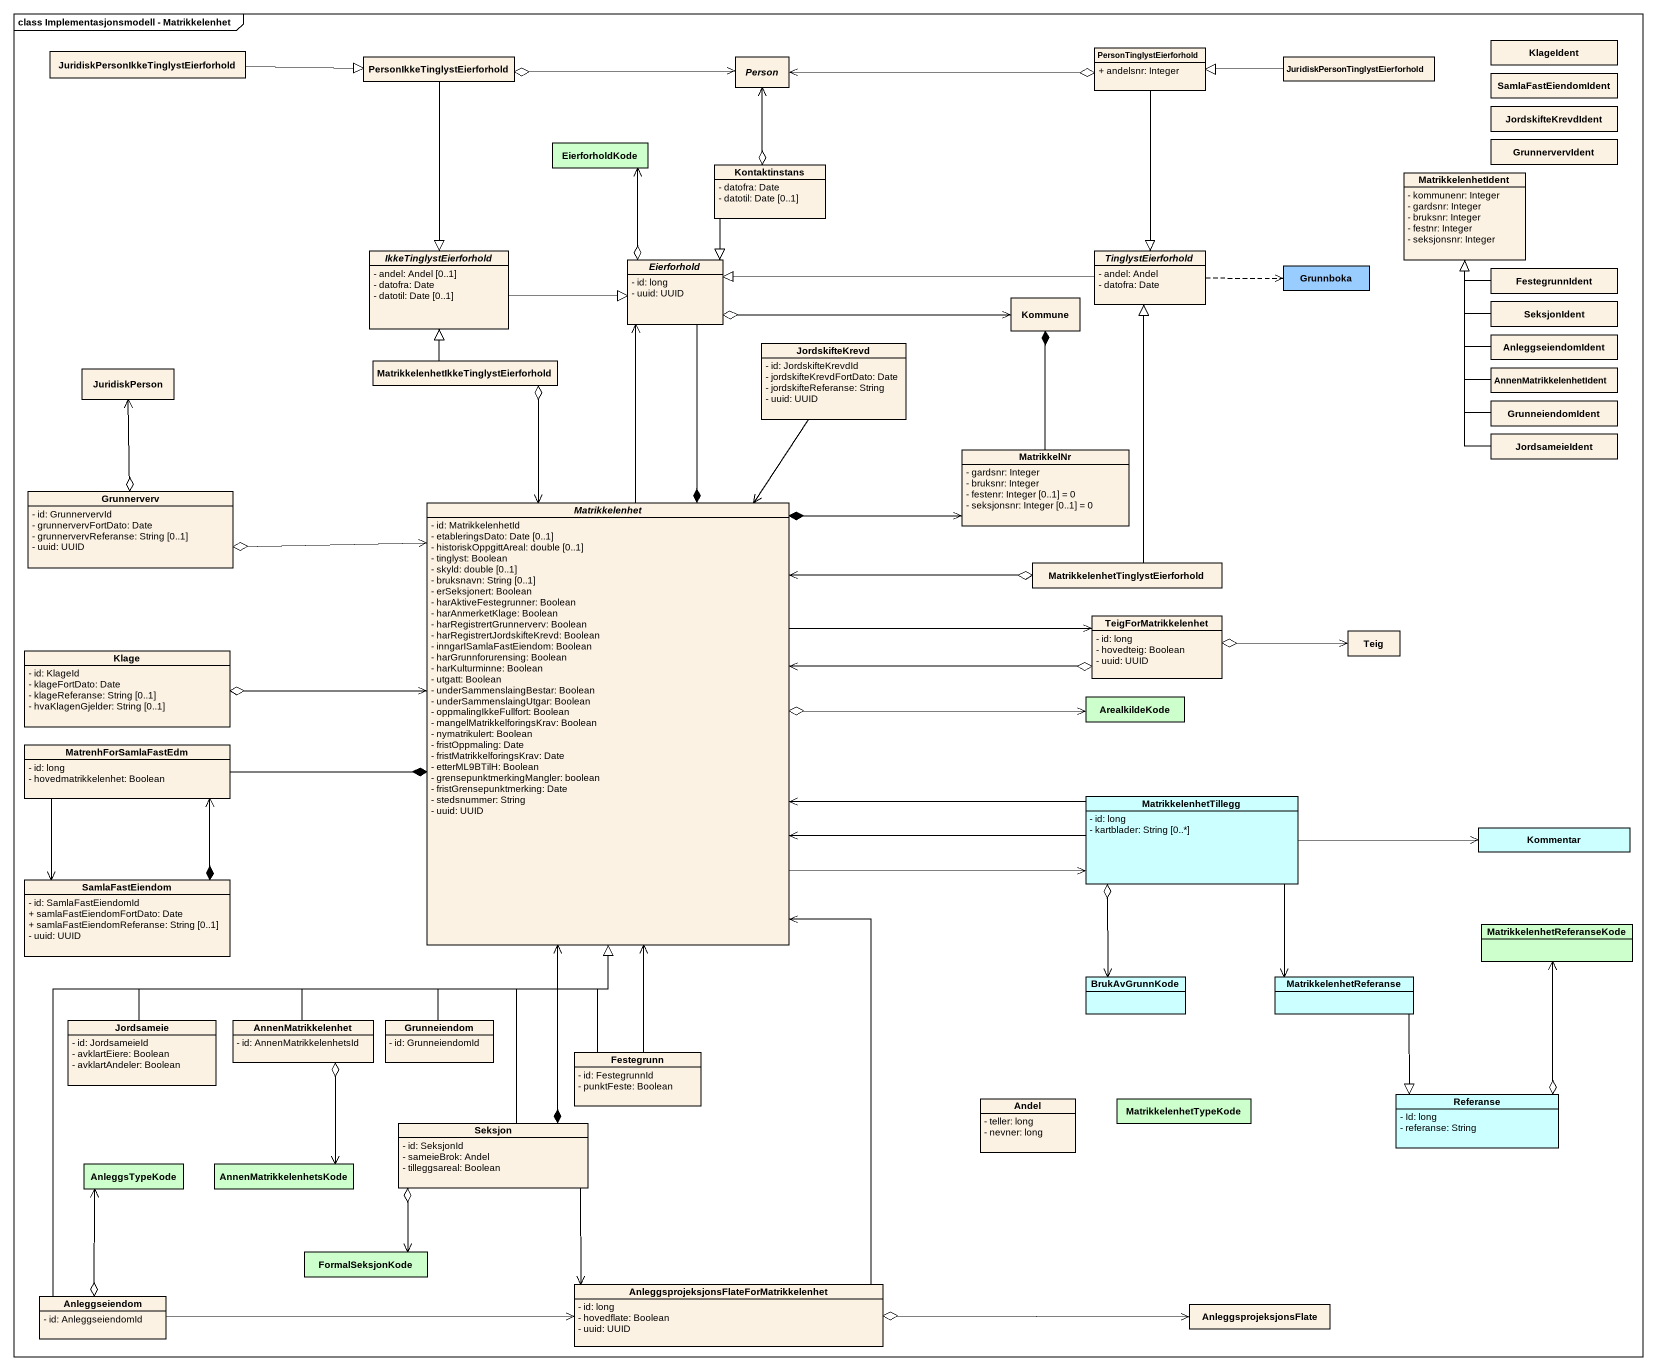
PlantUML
@startuml
mainframe class Implementasjonsmodell - Matrikkelenhet
hide circle
hide empty members
skinparam classAttributeIconSize 0
class "JuridiskPersonIkkeTinglystEierforhold" as JuridiskPersonIkkeTinglystEi
class "PersonIkkeTinglystEierforhold" as PersonIkkeTinglystEierforhol
abstract class "Person" as Person_
class PersonTinglystEierforhold {
  + andelsnr: Integer
}
class "JuridiskPersonTinglystEierforhold" as JuridiskPersonTinglystEierfo
class KlageIdent
class SamlaFastEiendomIdent
class JordskifteKrevdIdent
class EierforholdKode #CCFFCC
class Kontaktinstans {
  - datofra: Date
  - datotil: Date [0..1]
}
class MatrikkelenhetIdent {
  - kommunenr: Integer
  - gardsnr: Integer
  - bruksnr: Integer
  - festnr: Integer
  - seksjonsnr: Integer
}
class GrunnervervIdent
abstract class IkkeTinglystEierforhold {
  - andel: Andel [0..1]
  - datofra: Date
  - datotil: Date [0..1]
}
abstract class TinglystEierforhold {
  - andel: Andel
  - datofra: Date
}
abstract class Eierforhold {
  - id: long
  - uuid: UUID
}
class Grunnboka #99CCFF
class FestegrunnIdent
class Kommune
class SeksjonIdent
class JuridiskPerson
class "MatrikkelenhetIkkeTinglystEierforhold" as MatrikkelenhetIkkeTinglystEi
class JordskifteKrevd {
  - id: JordskifteKrevdId
  - jordskifteKrevdFortDato: Date
  - jordskifteReferanse: String
  - uuid: UUID
}
class AnnenMatrikkelenhetIdent
class AnleggseiendomIdent
class GrunneiendomIdent
class MatrikkelNr {
  - gardsnr: Integer
  - bruksnr: Integer
  - festenr: Integer [0..1] = 0
  - seksjonsnr: Integer [0..1] = 0
}
class JordsameieIdent
class Grunnerverv {
  - id: GrunnervervId
  - grunnervervFortDato: Date
  - grunnervervReferanse: String [0..1]
  - uuid: UUID
}
abstract class Matrikkelenhet {
  - id: MatrikkelenhetId
  - etableringsDato: Date [0..1]
  - historiskOppgittAreal: double [0..1]
  - tinglyst: Boolean
  - skyld: double [0..1]
  - bruksnavn: String [0..1]
  - erSeksjonert: Boolean
  - harAktiveFestegrunner: Boolean
  - harAnmerketKlage: Boolean
  - harRegistrertGrunnerverv: Boolean
  - harRegistrertJordskifteKrevd: Boolean
  - inngarISamlaFastEiendom: Boolean
  - harGrunnforurensing: Boolean
  - harKulturminne: Boolean
  - utgatt: Boolean
  - underSammenslaingBestar: Boolean
  - underSammenslaingUtgar: Boolean
  - oppmalingIkkeFullfort: Boolean
  - mangelMatrikkelforingsKrav: Boolean
  - nymatrikulert: Boolean
  - fristOppmaling: Date
  - fristMatrikkelforingsKrav: Date
  - etterML9BTilH: Boolean
  - grensepunktmerkingMangler: boolean
  - fristGrensepunktmerking: Date
  - stedsnummer: String
  - uuid: UUID
}
class "MatrikkelenhetTinglystEierforhold" as MatrikkelenhetTinglystEierfo
class TeigForMatrikkelenhet {
  - id: long
  - hovedteig: Boolean
  - uuid: UUID
}
class Teig
class Klage {
  - id: KlageId
  - klageFortDato: Date
  - klageReferanse: String [0..1]
  - hvaKlagenGjelder: String [0..1]
}
class ArealkildeKode #CCFFCC
class MatrenhForSamlaFastEdm {
  - id: long
  - hovedmatrikkelenhet: Boolean
}
class MatrikkelenhetTillegg #CCFFFF {
  - id: long
  - kartblader: String [0..*]
}
class Kommentar #CCFFFF
class SamlaFastEiendom {
  - id: SamlaFastEiendomId
  + samlaFastEiendomFortDato: Date
  + samlaFastEiendomReferanse: String [0..1]
  - uuid: UUID
}
class MatrikkelenhetReferanseKode #CCFFCC
class BrukAvGrunnKode #CCFFFF
class MatrikkelenhetReferanse #CCFFFF
class Jordsameie {
  - id: JordsameieId
  - avklartEiere: Boolean
  - avklartAndeler: Boolean
}
class AnnenMatrikkelenhet {
  - id: AnnenMatrikkelenhetsId
}
class Grunneiendom {
  - id: GrunneiendomId
}
class Festegrunn {
  - id: FestegrunnId
  - punktFeste: Boolean
}
class Andel {
  - teller: long
  - nevner: long
}
class MatrikkelenhetTypeKode #CCFFCC
class Referanse #CCFFFF {
  - Id: long
  - referanse: String
}
class Seksjon {
  - id: SeksjonId
  - sameieBrok: Andel
  - tilleggsareal: Boolean
}
class AnleggsTypeKode #CCFFCC
class AnnenMatrikkelenhetsKode #CCFFCC
class FormalSeksjonKode #CCFFCC
class Anleggseiendom {
  - id: AnleggseiendomId
}
class "AnleggsprojeksjonsFlateForMatrikkelenhet" as AnleggsprojeksjonsFlateForMa {
  - id: long
  - hovedflate: Boolean
  - uuid: UUID
}
class AnleggsprojeksjonsFlate
JuridiskPersonIkkeTinglystEi -right-|> PersonIkkeTinglystEierforhol
PersonIkkeTinglystEierforhol o-right-> Person_
PersonIkkeTinglystEierforhol --|> IkkeTinglystEierforhold
PersonTinglystEierforhold o-left-> Person_
PersonTinglystEierforhold --|> TinglystEierforhold
JuridiskPersonTinglystEierfo -left-|> PersonTinglystEierforhold
Kontaktinstans o-up-> Person_
Kontaktinstans --|> Eierforhold
IkkeTinglystEierforhold -right-|> Eierforhold
TinglystEierforhold -left-|> Eierforhold
TinglystEierforhold .right.> Grunnboka
Eierforhold o-up-> EierforholdKode
Eierforhold o-right-> Kommune
Eierforhold --* Matrikkelenhet
FestegrunnIdent -up-|> MatrikkelenhetIdent
SeksjonIdent -up-|> MatrikkelenhetIdent
MatrikkelenhetIkkeTinglystEi -up-|> IkkeTinglystEierforhold
MatrikkelenhetIkkeTinglystEi o--> Matrikkelenhet
JordskifteKrevd --> Matrikkelenhet
AnnenMatrikkelenhetIdent -up-|> MatrikkelenhetIdent
AnleggseiendomIdent -up-|> MatrikkelenhetIdent
GrunneiendomIdent -up-|> MatrikkelenhetIdent
MatrikkelNr -up-* Kommune
JordsameieIdent -up-|> MatrikkelenhetIdent
Grunnerverv o-up-> JuridiskPerson
Grunnerverv o-right-> Matrikkelenhet
Matrikkelenhet -up-> Eierforhold
Matrikkelenhet *-right-> MatrikkelNr
Matrikkelenhet -right-> TeigForMatrikkelenhet
Matrikkelenhet o-right-> ArealkildeKode
Matrikkelenhet -right-> MatrikkelenhetTillegg
MatrikkelenhetTinglystEierfo -up-|> TinglystEierforhold
MatrikkelenhetTinglystEierfo o-left-> Matrikkelenhet
TeigForMatrikkelenhet o-left-> Matrikkelenhet
TeigForMatrikkelenhet o-right-> Teig
Klage o-right-> Matrikkelenhet
MatrenhForSamlaFastEdm -right-* Matrikkelenhet
MatrenhForSamlaFastEdm --> SamlaFastEiendom
MatrikkelenhetTillegg -left-> Matrikkelenhet
MatrikkelenhetTillegg -left-> Matrikkelenhet
MatrikkelenhetTillegg -right-> Kommentar
MatrikkelenhetTillegg o--> BrukAvGrunnKode
MatrikkelenhetTillegg --> MatrikkelenhetReferanse
SamlaFastEiendom *-up-> MatrenhForSamlaFastEdm
MatrikkelenhetReferanse --|> Referanse
Jordsameie -up-|> Matrikkelenhet
AnnenMatrikkelenhet -up-|> Matrikkelenhet
AnnenMatrikkelenhet o--> AnnenMatrikkelenhetsKode
Grunneiendom -up-|> Matrikkelenhet
Festegrunn -up-> Matrikkelenhet
Festegrunn -up-|> Matrikkelenhet
Referanse o-up-> MatrikkelenhetReferanseKode
Seksjon *-up-> Matrikkelenhet
Seksjon -up-|> Matrikkelenhet
Seksjon o--> FormalSeksjonKode
Seksjon --> AnleggsprojeksjonsFlateForMa
Anleggseiendom -up-|> Matrikkelenhet
Anleggseiendom o-up-> AnleggsTypeKode
Anleggseiendom -right-> AnleggsprojeksjonsFlateForMa
AnleggsprojeksjonsFlateForMa -up-> Matrikkelenhet
AnleggsprojeksjonsFlateForMa o-right-> AnleggsprojeksjonsFlate
@enduml
